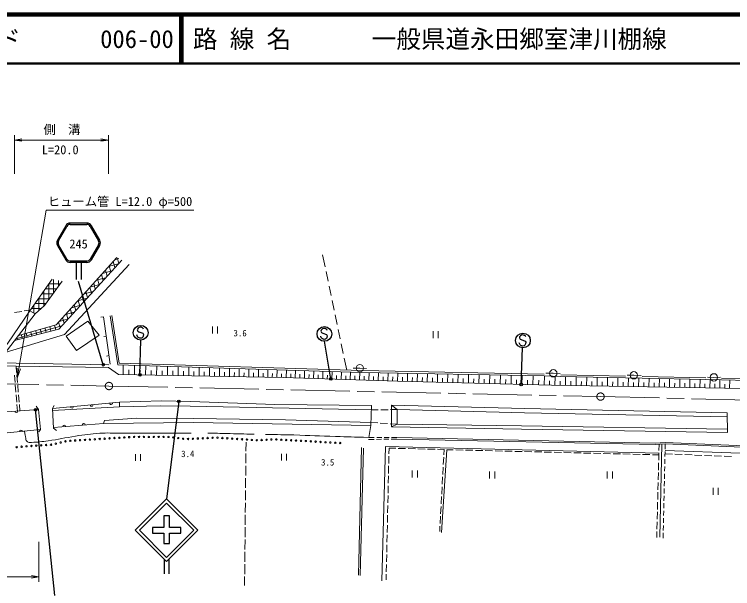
# Model space of a CAD drawing. Units: millimetres, scale not verified. Extents: x 40000 to 680000, y 20000 to 380000.
# Drawn here: x 144066 to 290136, y 263325 to 380000 of the extents above; entities that cross this region are included whole.
import ezdxf
from ezdxf.enums import TextEntityAlignment as Align

# ---------------------------------------------------------------- set-up
doc = ezdxf.new("R2010")
doc.units = ezdxf.units.MM
doc.header["$LTSCALE"] = 1000
doc.linetypes.add('CHAIN', pattern=[18.5, 12, -1.5, 3.5, -1.5])
for name, color, linetype, lineweight in [('M-BMK', 2, 'CHAIN', 13), ('M-STR-HTXT', 7, 'Continuous', 13), ('M-STR-STRC', 7, 'Continuous', 25), ('M-TTL', 2, 'Continuous', 140), ('M-TTL-LINE', 7, 'Continuous', 50), ('M-WORK', 1, 'Continuous', 13)]:
    doc.layers.add(name, color=color, linetype=linetype, lineweight=lineweight)
doc.layers.add('M-TTL-TXT', color=7, linetype='Continuous')
doc.styles.add('ＭＳ ゴシック', font='')
doc.styles.get('ＭＳ ゴシック').set_extended_font_data('MS Gothic')

# ---------------------------------------------------------------- blocks, each defined once
blk = doc.blocks.new('open_arrow')
at = {"color": 0, "linetype": 'Continuous', "lineweight": -2}
blk.add_lwpolyline([(7.5, 1.25), (0, 0), (7.5, -1.25)], dxfattribs=at)

msp = doc.modelspace()

# ---------------------------------------------------------------- hatches: boundary and pattern name
at = {"layer": 'M-WORK'}
h = msp.add_hatch(dxfattribs=at)
h.set_pattern_fill('USER', color=256, style=0, pattern_type=2)
h.set_pattern_definition([(15.6863, (154004, 317846), (-270.37, 962.756), []), (105.6863, (154004, 317846), (-962.756, -270.37), [])])
h.paths.add_polyline_path([(144890, 314764), (152591, 316926), (164904, 330604), (165889, 330076), (153119, 316074), (144073, 313712)])
h = msp.add_hatch(dxfattribs=at)
h.set_pattern_fill('USER', color=256, style=0, pattern_type=2)
h.set_pattern_definition([(0, (149043, 321224), (-0, 1000), []), (90, (149043, 321224), (-1000, -0), [])])
h.paths.add_polyline_path([(147237, 319775), (151741, 326217), (153786, 325817), (150169, 320825), (148303, 319157)])

# ---------------------------------------------------------------- linework, layer by layer
at = {"layer": 'M-BMK'}
for p, q in [((137072, 305023), (163295, 304493)), ((163295, 304493), (263271, 302339)), ((263271, 302339), (363244, 299990))]:
    msp.add_line(p, q, dxfattribs=at)
for centre in [(163295, 304493), (263271, 302339)]:
    msp.add_circle(centre, 750, dxfattribs=at)
at = {"layer": 'M-STR-HTXT'}
for p, q in [((144073, 347587), (144073, 355474)), ((163182, 347587), (163182, 355474)), ((144073, 354474), (163182, 354474)), ((149039, 272843), (149039, 264718)), ((122816, 265718), (149039, 265718))]:
    msp.add_line(p, q, dxfattribs=at)
msp.add_lwpolyline([(144628, 306090), (150560, 340237), (180560, 340237)], dxfattribs=at)
at = {"layer": 'M-STR-STRC'}
for p, q in [((158814, 337587), (155435, 337587)), ((154514, 337055), (152824, 334129)), ((153055, 333996), (154744, 336922)), ((155435, 337321), (158814, 337321)), ((159505, 336922), (161194, 333996)), ((161424, 334129), (159735, 337055)), ((152824, 333065), (154514, 330139)), ((154744, 330272), (153055, 333198)), ((161194, 333198), (159505, 330272)), ((159735, 330139), (161424, 333065)), ((158814, 329873), (155435, 329873)), ((158814, 329607), (155435, 329607)), ((156624, 329607), (156624, 326107)), ((157624, 329607), (157624, 326107)), ((162144, 308803), (157082, 325748)), ((169073, 316048), (169049, 315878)), ((169049, 315878), (169177, 315604)), ((169266, 316256), (169073, 316048)), ((169177, 315604), (169404, 315494)), ((169462, 316396), (169266, 316256)), ((169711, 316446), (169462, 316396)), ((169885, 316421), (169711, 316446)), ((170101, 316313), (169885, 316421)), ((170266, 316201), (170101, 316313)), ((170318, 316034), (170266, 316201)), ((206436, 315811), (206412, 315641)), ((206412, 315641), (206540, 315367)), ((206628, 316019), (206436, 315811)), ((206825, 316158), (206628, 316019)), ((207074, 316208), (206825, 316158)), ((207248, 316184), (207074, 316208)), ((207464, 316075), (207248, 316184)), ((207629, 315963), (207464, 316075)), ((207681, 315796), (207629, 315963)), ((169053, 314716), (168994, 314881)), ((169179, 314449), (169053, 314716)), ((169333, 314339), (169179, 314449)), ((169553, 314226), (169333, 314339)), ((169404, 315494), (170202, 315212)), ((169733, 314201), (169553, 314226)), ((169984, 314244), (169733, 314201)), ((170172, 314388), (169984, 314244)), ((170278, 314612), (170172, 314388)), ((170202, 315212), (170323, 314953)), ((170323, 314953), (170278, 314612)), ((206415, 314478), (206357, 314643)), ((206541, 314212), (206415, 314478)), ((206540, 315367), (206767, 315257)), ((206696, 314101), (206541, 314212)), ((206916, 313989), (206696, 314101)), ((206767, 315257), (207565, 314974)), ((207534, 314151), (207347, 314007)), ((207641, 314374), (207534, 314151)), ((207565, 314974), (207685, 314715)), ((207685, 314715), (207641, 314374)), ((246807, 314465), (246783, 314295)), ((246783, 314295), (246911, 314021)), ((246999, 314673), (246807, 314465)), ((247196, 314812), (246999, 314673)), ((247445, 314863), (247196, 314812)), ((247619, 314838), (247445, 314863)), ((247835, 314729), (247619, 314838)), ((248000, 314618), (247835, 314729)), ((248051, 314450), (248000, 314618)), ((169610, 306766), (169756, 313819)), ((207096, 313964), (206916, 313989)), ((207347, 314007), (207096, 313964)), ((208421, 305908), (207160, 313582)), ((246786, 313133), (246728, 313298)), ((246912, 312866), (246786, 313133)), ((246911, 314021), (247137, 313911)), ((247067, 312756), (246912, 312866)), ((247286, 312643), (247067, 312756)), ((247137, 313911), (247936, 313629)), ((247467, 312618), (247286, 312643)), ((247718, 312661), (247467, 312618)), ((247905, 312805), (247718, 312661)), ((248012, 313028), (247905, 312805)), ((247936, 313629), (248056, 313370)), ((248056, 313370), (248012, 313028)), ((247136, 304800), (247388, 312239)), ((177515, 301374), (175019, 281560)), ((152274, 261936), (148371, 299691)), ((174519, 269332), (174519, 266332)), ((175519, 266332), (175519, 269332))]:
    msp.add_line(p, q, dxfattribs=at)
for points in [[(175019, 268832), (181383, 275196), (175019, 281560), (168655, 275196)], [(175019, 269681), (180534, 275196), (175019, 280711), (169503, 275196)], [(175594, 275771), (175594, 278108), (174443, 278108), (174443, 275771), (172142, 275771), (172142, 274621), (174443, 274621), (174443, 272499), (175594, 272499), (175594, 274621), (177895, 274621), (177895, 275771)]]:
    msp.add_lwpolyline(points, close=True, dxfattribs=at)
for centre, radius in [((169759, 315319), 1500), ((207122, 315081), 1500), ((247493, 313736), 1500), ((162144, 308803), 250), ((169610, 306766), 250), ((208421, 305908), 250), ((247136, 304800), 250), ((177515, 301374), 250), ((148371, 299691), 250)]:
    msp.add_circle(centre, radius, dxfattribs=at)
for centre, radius, start, end in [((155435, 336524), 1064, 90, 150), ((158814, 336524), 1064, 30, 90), ((155435, 336524), 798, 90, 150), ((158814, 336524), 798, 30, 90), ((153746, 333598), 1064, 150, 210), ((153746, 333598), 798, 150, 210), ((160503, 333598), 798, 330, 30.00002), ((160503, 333598), 1064, 330, 30), ((155435, 330672), 1064, 210, 270), ((155435, 330672), 798, 210, 270), ((158814, 330672), 798, 270, 330), ((158814, 330672), 1064, 270, 330)]:
    msp.add_arc(centre, radius, start, end, dxfattribs=at)
at = {"layer": 'M-TTL'}
msp.add_line((680000, 380000), (40000, 380000), dxfattribs=at)
at = {"layer": 'M-TTL-LINE'}
for p, q in [((177750, 380000), (177750, 370000)), ((178250, 380000), (178250, 370000)), ((40000, 370000), (680000, 370000))]:
    msp.add_line(p, q, dxfattribs=at)
at = {"layer": 'M-WORK'}
for p, q in [((207253, 328725), (206746, 331141)), ((207869, 325789), (207458, 327746)), ((147237, 319775), (151741, 326217)), ((208484, 322852), (208074, 324810)), ((209100, 319916), (208690, 321874)), ((146081, 319734), (147356, 319945)), ((144108, 319408), (145588, 319652)), ((162168, 318577), (161674, 318504)), ((162168, 318577), (163576, 308960)), ((209716, 316980), (209305, 318938)), ((184342, 316557), (184342, 315157)), ((185392, 315157), (185392, 316557)), ((210332, 314044), (209921, 316001)), ((229225, 315607), (229225, 314207)), ((230275, 314207), (230275, 315607)), ((162748, 314619), (162253, 314546)), ((210947, 311108), (210537, 313065)), ((163327, 310661), (162832, 310589)), ((211660, 307713), (211153, 310129)), ((144425, 308499), (144533, 307216)), ((166165, 306832), (166201, 308784)), ((168473, 306788), (168509, 308712)), ((170748, 306745), (170784, 308641)), ((172989, 306703), (173025, 308571)), ((175198, 306661), (175233, 308501)), ((177375, 306620), (177409, 308433)), ((179520, 306579), (179553, 308366)), ((181633, 306539), (181666, 308300)), ((183716, 306500), (183748, 308235)), ((167319, 306810), (167337, 307772)), ((169610, 306766), (169628, 307714)), ((171869, 306724), (171886, 307658)), ((174094, 306682), (174111, 307602)), ((176286, 306640), (176304, 307547)), ((178447, 306599), (178464, 307493)), ((180576, 306559), (180593, 307440)), ((182674, 306519), (182691, 307387)), ((184742, 306480), (184758, 307335)), ((185768, 306461), (185800, 308171)), ((186779, 306442), (186795, 307284)), ((187790, 306423), (187822, 308108)), ((188786, 306404), (188802, 307234)), ((189783, 306385), (189814, 308046)), ((190765, 306366), (190780, 307185)), ((191746, 306348), (191777, 307984)), ((192714, 306330), (192729, 307136)), ((193681, 306311), (193712, 307924)), ((194635, 306293), (194650, 307088)), ((195588, 306275), (195618, 307864)), ((196527, 306257), (196542, 307040)), ((197467, 306240), (197496, 307805)), ((198397, 306222), (198412, 306997)), ((199327, 306196), (199377, 307747)), ((200258, 306167), (200283, 306942)), ((201188, 306137), (201238, 307688)), ((202120, 306108), (202144, 306884)), ((203051, 306078), (203100, 307630)), ((203982, 306049), (204007, 306825)), ((204914, 306019), (204963, 307572)), ((205846, 305990), (205871, 306766)), ((206778, 305960), (206828, 307514)), ((208644, 305901), (208693, 307455)), ((210510, 305841), (210560, 307397)), ((212378, 305782), (212427, 307339)), ((214320, 308122), (212959, 308145)), ((214247, 305723), (214296, 307280)), ((214320, 308122), (215657, 308075)), ((216138, 305663), (216188, 307238)), ((218058, 305602), (218109, 307202)), ((220008, 305540), (220059, 307165)), ((221988, 305477), (222032, 307127)), ((223987, 305423), (224032, 307089)), ((226006, 305369), (226051, 307051)), ((228044, 305314), (228090, 307012)), ((230102, 305259), (230148, 306973)), ((232179, 305203), (232226, 306934)), ((234277, 305146), (234324, 306894)), ((236394, 305089), (236442, 306854)), ((238532, 305032), (238580, 306813)), ((240691, 304973), (240739, 306772)), ((253667, 307074), (252166, 307074)), ((253667, 307074), (255051, 307050)), ((144075, 306700), (144200, 305205)), ((144575, 306717), (144701, 305223)), ((207711, 305930), (207736, 306708)), ((209577, 305871), (209602, 306649)), ((211444, 305812), (211469, 306590)), ((213312, 305753), (213337, 306531)), ((215192, 305693), (215217, 306481)), ((217098, 305632), (217123, 306432)), ((219033, 305571), (219058, 306383)), ((220998, 305509), (221024, 306334)), ((222987, 305450), (223010, 306283)), ((224997, 305396), (225019, 306237)), ((227025, 305341), (227048, 306191)), ((229073, 305286), (229096, 306144)), ((231140, 305231), (231164, 306096)), ((233228, 305174), (233251, 306048)), ((235335, 305118), (235359, 306000)), ((237463, 305060), (237487, 305951)), ((239611, 305002), (239636, 305902)), ((241780, 304944), (241805, 305852)), ((242870, 304915), (242919, 306731)), ((243970, 304885), (243995, 305802)), ((245070, 304855), (245120, 306689)), ((246181, 304825), (246206, 305751)), ((247292, 304796), (247342, 306647)), ((248413, 304765), (248438, 305700)), ((249535, 304735), (249585, 306604)), ((250666, 304705), (250691, 305648)), ((251797, 304674), (251848, 306560)), ((251808, 306562), (255208, 306398)), ((252897, 304645), (252922, 305561)), ((253997, 304622), (254027, 306455)), ((255072, 304604), (255087, 305500)), ((255208, 306398), (268343, 306140)), ((255215, 306748), (268350, 306490)), ((256148, 304586), (256177, 306379)), ((257219, 304568), (257234, 305461)), ((258291, 304551), (258321, 306337)), ((259359, 304533), (259373, 305423)), ((260426, 304515), (260456, 306295)), ((261490, 304497), (261505, 305384)), ((262554, 304480), (262584, 306253)), ((263614, 304462), (263629, 305345)), ((264674, 304445), (264704, 306211)), ((265731, 304427), (265745, 305307)), ((266787, 304409), (266816, 306170)), ((268343, 306140), (271720, 306093)), ((270056, 306669), (268672, 306692)), ((268896, 304374), (268925, 306132)), ((270056, 306669), (271557, 306646)), ((271011, 304339), (271041, 306102)), ((271720, 306093), (284666, 305811)), ((271727, 306443), (284674, 306161)), ((273120, 304304), (273150, 306062)), ((275217, 304269), (275246, 306016)), ((277300, 304235), (277329, 305971)), ((279371, 304200), (279399, 305926)), ((281429, 304166), (281457, 305881)), ((283474, 304132), (283503, 305837)), ((284666, 305811), (287878, 305741)), ((286333, 306247), (285043, 306294)), ((285507, 304098), (285535, 305792)), ((286333, 306247), (287670, 306294)), ((287527, 304065), (287555, 305748)), ((287878, 305741), (316981, 304987)), ((287887, 306091), (316990, 305337)), ((289526, 304032), (289554, 305698)), ((144242, 304707), (144368, 303212)), ((144742, 304724), (144868, 303230)), ((267841, 304392), (267856, 305271)), ((269953, 304357), (269968, 305238)), ((272066, 304322), (272080, 305201)), ((274168, 304287), (274183, 305160)), ((276258, 304252), (276273, 305120)), ((278335, 304218), (278350, 305080)), ((280400, 304183), (280414, 305041)), ((282452, 304149), (282466, 305001)), ((284491, 304115), (284505, 304962)), ((286517, 304082), (286531, 304923)), ((288527, 304048), (288541, 304881)), ((144410, 302714), (144535, 301219)), ((144910, 302731), (145036, 301237)), ((151794, 299938), (165479, 301187)), ((144577, 300721), (144687, 299413)), ((145077, 300738), (145185, 299455)), ((216684, 299659), (179822, 300422)), ((216684, 299659), (218065, 299669)), ((218565, 299672), (220065, 299682)), ((220565, 299686), (221945, 299695)), ((162164, 296893), (152003, 296064)), ((217986, 297002), (216568, 297106)), ((219981, 296857), (218485, 296966)), ((221898, 296717), (220480, 296820)), ((216538, 296448), (216174, 294046)), ((216091, 293614), (217223, 293636)), ((216174, 294046), (217267, 294042)), ((217723, 293645), (218722, 293664)), ((217767, 294040), (218767, 294036)), ((219222, 293674), (220222, 293693)), ((219267, 294034), (220267, 294030)), ((220722, 293703), (221854, 293724)), ((220767, 294028), (221861, 294024)), ((191176, 293092), (191158, 291287)), ((275191, 292637), (275159, 291409)), ((275744, 292674), (275334, 273801)), ((276434, 292721), (276409, 291661)), ((191152, 290787), (191132, 288787)), ((198374, 290739), (198374, 289339)), ((199424, 289339), (199424, 290739)), ((214018, 266068), (214633, 292015)), ((215056, 291839), (214358, 266004)), ((220239, 290740), (220264, 291876)), ((220264, 291876), (221617, 291842)), ((222117, 291829), (223617, 291791)), ((224117, 291778), (225616, 291740)), ((226116, 291728), (227615, 291690)), ((228115, 291677), (229615, 291639)), ((230115, 291626), (231468, 291592)), ((230935, 274710), (232014, 291554)), ((231468, 291592), (231409, 290511)), ((232014, 291554), (233321, 291522)), ((233821, 291510), (235320, 291474)), ((235820, 291462), (237320, 291425)), ((237820, 291413), (239319, 291377)), ((239819, 291365), (241319, 291328)), ((241818, 291316), (243318, 291280)), ((243818, 291267), (245317, 291231)), ((245817, 291219), (247317, 291182)), ((247817, 291170), (249316, 291134)), ((249816, 291122), (251316, 291085)), ((251815, 291073), (253315, 291037)), ((253815, 291025), (255314, 290988)), ((255814, 290976), (257314, 290939)), ((257814, 290927), (259313, 290891)), ((259813, 290879), (261313, 290842)), ((261813, 290830), (263312, 290794)), ((263812, 290782), (265312, 290745)), ((265811, 290733), (267311, 290697)), ((267811, 290684), (269310, 290648)), ((275146, 290909), (275106, 289409)), ((276398, 291161), (276374, 290161)), ((276387, 290716), (277897, 290652)), ((168689, 290660), (168689, 289260)), ((169739, 289260), (169739, 290660)), ((220195, 288740), (220228, 290240)), ((231382, 290012), (231301, 288514)), ((269810, 290636), (271310, 290599)), ((271810, 290587), (273309, 290551)), ((273809, 290539), (275116, 290507)), ((276363, 289661), (276339, 288662)), ((278397, 290630), (279895, 290566)), ((280395, 290545), (281894, 290481)), ((282393, 290460), (283892, 290396)), ((284391, 290375), (285890, 290311)), ((286390, 290290), (287888, 290226)), ((288388, 290205), (289886, 290141)), ((191127, 288287), (191106, 286287)), ((220151, 286741), (220184, 288240)), ((231274, 288015), (231192, 286517)), ((275093, 288910), (275054, 287410)), ((276327, 288162), (276304, 287162)), ((224971, 287335), (224971, 285935)), ((226021, 285935), (226021, 287335)), ((240723, 287098), (240723, 285698)), ((241773, 285698), (241773, 287098)), ((264629, 287098), (264629, 285698)), ((265679, 285698), (265679, 287098)), ((275041, 286910), (275002, 285411)), ((276292, 286662), (276269, 285662)), ((191101, 285787), (191081, 283788)), ((220107, 284741), (220140, 286241)), ((231165, 286018), (231084, 284520)), ((274988, 284911), (274949, 283411)), ((276257, 285163), (276234, 284163)), ((220062, 282742), (220096, 284241)), ((231057, 284021), (230976, 282523)), ((276222, 283663), (276199, 282663)), ((286160, 283773), (286160, 282373)), ((287210, 282373), (287210, 283773)), ((191075, 283288), (191055, 281288)), ((220018, 280742), (220051, 282242)), ((230948, 282024), (230867, 280526)), ((274936, 282912), (274897, 281412)), ((276187, 282163), (276163, 281164)), ((191050, 280788), (191029, 278788)), ((274884, 280912), (274844, 279413)), ((276152, 280664), (276128, 279664)), ((219974, 278743), (220007, 280242)), ((230840, 280027), (230759, 278529)), ((276117, 279164), (276093, 278164)), ((191024, 278288), (191004, 276288)), ((219930, 276743), (219963, 278243)), ((230732, 278030), (230650, 276532)), ((274831, 278913), (274792, 277414)), ((276082, 277665), (276058, 276665)), ((219886, 274744), (219919, 276243)), ((274779, 276914), (274739, 275414)), ((276046, 276165), (276023, 275165)), ((190998, 275788), (190978, 273788)), ((230623, 276033), (230565, 274952)), ((274726, 274914), (274694, 273686)), ((276011, 274665), (275986, 273605)), ((190973, 273288), (190952, 271288)), ((219841, 272744), (219875, 274244)), ((219797, 270745), (219830, 272244)), ((190947, 270788), (190926, 268788)), ((219753, 268745), (219786, 270245)), ((190921, 268288), (190901, 266289)), ((219709, 266746), (219742, 268245)), ((219673, 265110), (219698, 266246)), ((190896, 265789), (190877, 263984))]:
    msp.add_line(p, q, dxfattribs=at)
for points in [[(144890, 314764), (152591, 316926), (164904, 330604)], [(142209, 311312), (154280, 314929), (167394, 329169)], [(165889, 330076), (153119, 316074), (144073, 313712)], [(147237, 319775), (148303, 319157), (150169, 320825), (153786, 325817)], [(147237, 319775), (142759, 313183), (139694, 309367), (139689, 308559), (163182, 308260)], [(163253, 308784), (140561, 309190), (148303, 319157)], [(163529, 318761), (165083, 308819), (214760, 307266), (251808, 306562)], [(163875, 318815), (165384, 309160), (214768, 307616), (251814, 306912)], [(163182, 308260), (165217, 306850), (198704, 306216), (221977, 305477), (253324, 304633), (304144, 303789), (356546, 302469), (398131, 301572), (445966, 300488), (447032, 301058), (447251, 301381), (447314, 302122)], [(165479, 301187), (165479, 300233), (151816, 299524)], [(165479, 301187), (174000, 301452), (179895, 301320), (197021, 300765), (216724, 300520), (216538, 296448), (180523, 297105), (162164, 296893)], [(122001, 293061), (125980, 296196), (128467, 297463), (130789, 298120), (133181, 298565), (149005, 299738)], [(148521, 300366), (149005, 299738), (149376, 295641), (149010, 295153)], [(152138, 300553), (151794, 299938), (152013, 295894), (152617, 295456)], [(179822, 300422), (173724, 300469), (165479, 300233)], [(220774, 300596), (221945, 299695), (221898, 296717), (220749, 296201)], [(289009, 298226), (247815, 299074), (221945, 299695)], [(162164, 296893), (162389, 297480), (168878, 297965), (180514, 297900), (199230, 297619), (216568, 297106)], [(221898, 296717), (247205, 296412), (289053, 295732)], [(149376, 295641), (142606, 294953), (136242, 294109), (133302, 293265), (130753, 291982), (125523, 288230)], [(221854, 293724), (274358, 292580), (276434, 292721), (321730, 290807), (323305, 291516), (352179, 290461), (353821, 291274), (371453, 290726), (372454, 291585), (383799, 291229)], [(221861, 294024), (274351, 292881), (276430, 293021), (321671, 291110), (323245, 291819), (352114, 290763), (353756, 291576), (371346, 291029), (372347, 291889), (383800, 291530)], [(218778, 264930), (219516, 292230), (275124, 290846)], [(276403, 291374), (322140, 289782), (324200, 290458), (355887, 289746), (359960, 288832), (377144, 287733), (376337, 264944)]]:
    msp.add_lwpolyline(points, dxfattribs=at)
for points in [[(154611, 314613), (159031, 317636), (161304, 314790), (156706, 311705)], [(220774, 300596), (247868, 299912), (288995, 299009), (289066, 295045), (247229, 295720), (220749, 296201)]]:
    msp.add_lwpolyline(points, close=True, dxfattribs=at)
for centre, radius in [((214320, 308122), 750), ((253667, 307074), 750), ((270056, 306669), 750), ((286333, 306247), 750), ((157432, 293486), 150), ((158431, 293548), 150), ((159429, 293609), 150), ((160427, 293671), 150), ((161425, 293732), 150), ((162423, 293793), 150), ((163421, 293855), 150), ((164419, 293916), 150), ((165417, 293978), 150), ((166416, 294039), 150), ((167414, 294100), 150), ((168412, 294147), 150), ((169412, 294147), 150), ((170412, 294147), 150), ((171412, 294147), 150), ((172412, 294147), 150), ((173412, 294147), 150), ((174412, 294147), 150), ((175412, 294147), 150), ((176405, 294044), 150), ((177395, 293905), 150), ((178386, 293767), 150), ((179381, 293726), 150), ((180379, 293775), 150), ((181378, 293824), 150), ((182377, 293872), 150), ((183376, 293921), 150), ((184375, 293969), 150), ((185373, 293990), 150), ((186371, 293926), 150), ((187369, 293862), 150), ((188367, 293798), 150), ((189365, 293734), 150), ((190363, 293670), 150), ((191361, 293606), 150), ((192359, 293542), 150), ((193357, 293478), 150), ((194355, 293511), 150), ((195354, 293566), 150), ((196352, 293621), 150), ((197351, 293631), 150), ((198349, 293575), 150), ((199348, 293519), 150), ((200346, 293464), 150), ((144545, 292056), 150), ((145540, 292156), 150), ((146535, 292252), 150), ((147533, 292313), 150), ((148532, 292373), 150), ((149530, 292433), 150), ((150528, 292494), 150), ((151525, 292560), 150), ((152499, 292787), 150), ((153473, 293013), 150), ((154447, 293239), 150), ((155436, 293364), 150), ((156434, 293425), 150), ((201344, 293408), 150), ((202343, 293352), 150), ((203341, 293296), 150), ((204340, 293240), 150), ((205338, 293184), 150), ((206337, 293129), 150), ((207335, 293073), 150), ((208334, 293017), 150), ((209332, 292961), 150), ((210330, 292905), 150)]:
    msp.add_circle(centre, radius, dxfattribs=at)
for centre, start, end in [((163744, 301029), 185.21343, 5.21343), ((148436, 299696), 184.23848, 4.23848), ((155777, 300302), 185.21343, 5.21343), ((159761, 300665), 185.21343, 5.21343), ((144447, 299400), 184.23848, 4.23848), ((154190, 296242), 4.66198, 184.66198), ((158177, 296568), 4.66198, 184.66198), ((145397, 295237), 5.80229, 185.80229)]:
    msp.add_arc(centre, 300, start, end, dxfattribs=at)
for points, knots in [([(146123, 295311), (146232, 294604), (146250, 294405), (146384, 293835), (146423, 293672), (146423, 293573), (146489, 293418), (146545, 293285), (146596, 293204), (146718, 293126), (146836, 293052), (146925, 293056), (147062, 293032), (147263, 292998), (147380, 293025), (147583, 293032), (148891, 293080), (149620, 293194), (150919, 293356), (153116, 293628), (154316, 293983), (156506, 294304), (158423, 294585), (159499, 294757), (161432, 294890), (163068, 295003), (163990, 294907), (165630, 294914), (168736, 294928), (170475, 294934), (173581, 294937), (176110, 294940), (176902, 294940), (180054, 294937)], [0, 0, 0, 0, 1, 1, 1, 2, 2, 2, 3, 3, 3, 4, 4, 4, 5, 5, 5, 6, 6, 6, 7, 7, 7, 8, 8, 8, 9, 9, 9, 10, 10, 10, 11, 11, 11, 11]), ([(183432, 294937), (185637, 294879), (186190, 294864), (187959, 294820), (189855, 294773), (190448, 294759), (192814, 294703)], [0, 0, 0, 0, 1, 1, 1, 2, 2, 2, 2]), ([(195136, 294656), (197946, 294613), (198666, 294597), (200929, 294539), (204228, 294453), (206074, 294336), (209372, 294234), (212029, 294151), (212867, 294128), (216174, 294046)], [0, 0, 0, 0, 1, 1, 1, 2, 2, 2, 3, 3, 3, 3])]:
    msp.add_open_spline(points, degree=3, knots=knots, dxfattribs=at)

# ---------------------------------------------------------------- block references
at = {"layer": 'M-STR-HTXT', "xscale": 200, "yscale": 200}
msp.add_blockref('open_arrow', (144073, 354474), dxfattribs=at)
at = {"layer": 'M-STR-HTXT'}
for p, xscale, yscale, rotation in [((163182, 354474), 200, 200, 180), ((144628, 306090), 267, 267, 80.1), ((149039, 265718), 200, 200, 180)]:
    msp.add_blockref('open_arrow', p, dxfattribs=dict(at, xscale=xscale, yscale=yscale, rotation=rotation))

# ---------------------------------------------------------------- texts
at = {"layer": 'M-STR-HTXT', "style": 'ＭＳ ゴシック'}
for s, p in [('側\u3000溝', (153748, 356611)), ('ヒューム管 L=12.0 φ=500', (165560, 341987))]:
    msp.add_text(s, height=1833, dxfattribs=at).set_placement(p, align=Align.MIDDLE_CENTER)
msp.add_text('L=20.0', height=1833, dxfattribs=at).set_placement((153392, 351030), align=Align.BOTTOM_CENTER)
at = {"layer": 'M-STR-STRC', "style": 'ＭＳ ゴシック'}
msp.add_text('245', height=1833, dxfattribs=at).set_placement((157116, 333361), align=Align.MIDDLE_CENTER)
at = {"layer": 'M-TTL-TXT', "style": 'ＭＳ ゴシック'}
for s, p in [('図面コード', (120380, 375000)), ('路 線 名', (180380, 375000)), ('一般県道永田郷室津川棚線', (216734, 375000)), ('006-00', (161521, 375000))]:
    msp.add_text(s, height=3666, dxfattribs=at).set_placement(p, align=Align.MIDDLE_LEFT)
at = {"layer": 'M-WORK', "style": 'ＭＳ ゴシック'}
for s, p in [('3.6', (189977, 315233)), ('3.4', (179330, 290707)), ('3.5', (207788, 288992))]:
    msp.add_text(s, height=1320, dxfattribs=at).set_placement(p, align=Align.MIDDLE_CENTER)

doc.saveas('drawing.dxf')
